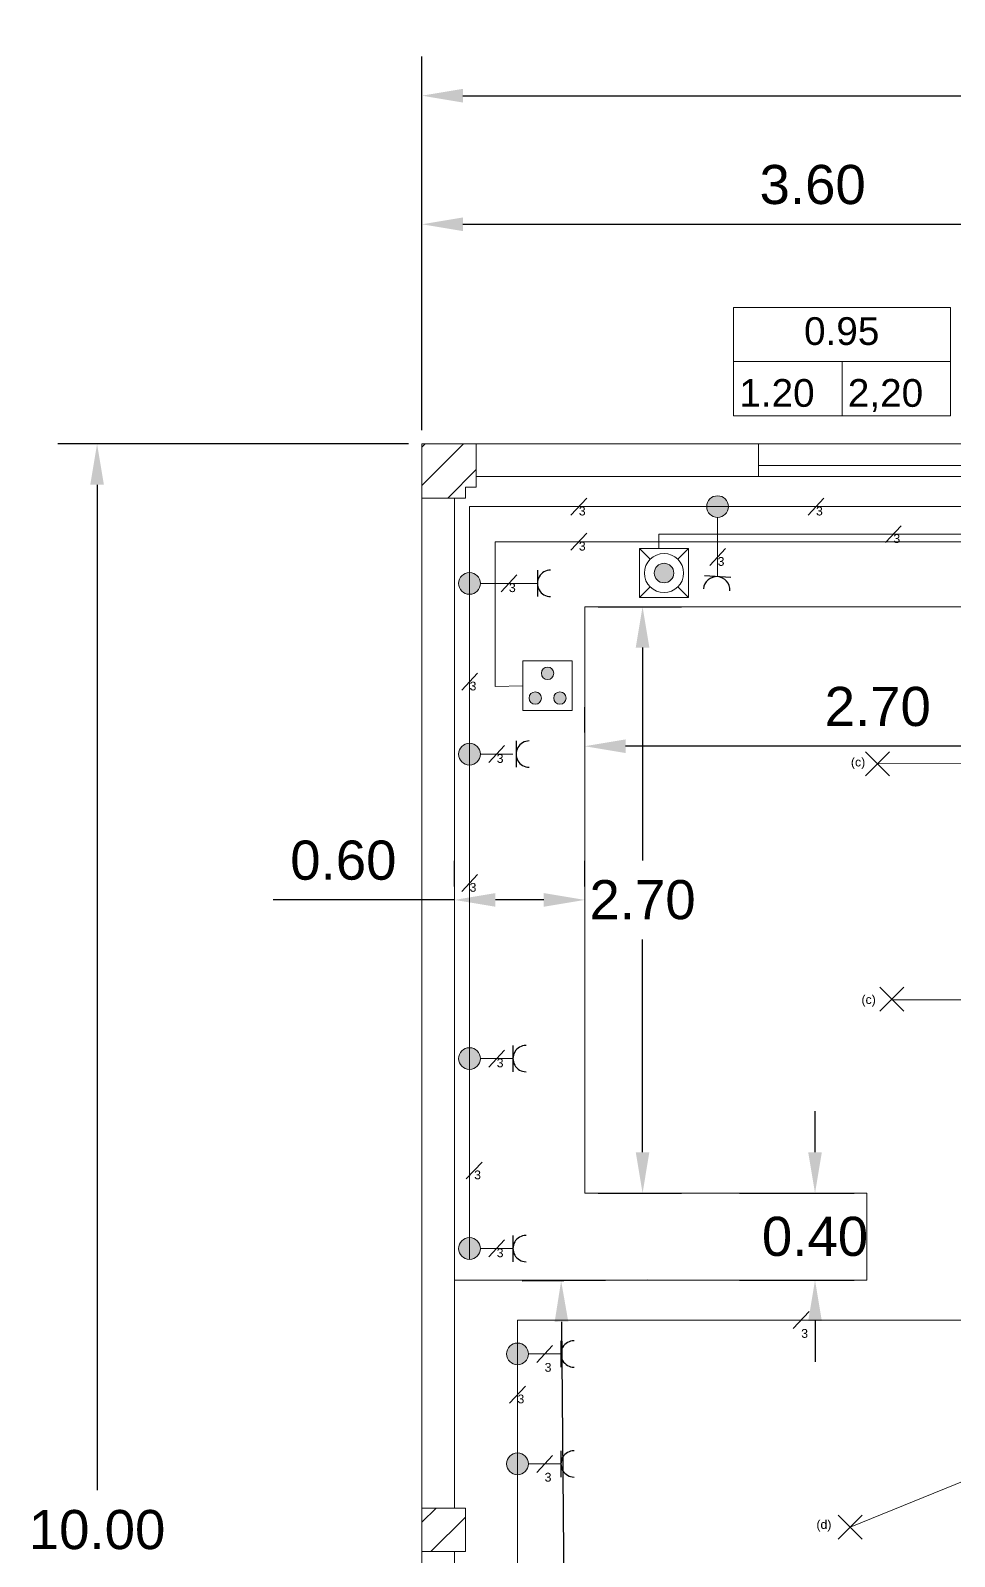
# Model space of a CAD drawing. Header units: metres. Extents: x 66.5 to 84, y 29.6 to 43.2.
# Drawn here: x 66.51 to 70.76, y 36.16 to 43.18 of the extents above; entities that cross this region are included whole.
import ezdxf

# ---------------------------------------------------------------- set-up
doc = ezdxf.new("R2010")
doc.units = ezdxf.units.M
doc.header["$MEASUREMENT"] = 0
for name, color, linetype in [('diastaseis apo para8ira mpalkonoportes', 7, 'Continuous'), ('diastaseis toixown', 7, 'Continuous'), ('kolones', 1, 'Continuous'), ('loutro', 7, 'Continuous'), ('monogrammiko', 7, 'Continuous')]:
    doc.layers.add(name, color=color, linetype=linetype)
doc.layers.add('saloni ka8imerino', color=7, linetype='Continuous', plot=False)
doc.styles.get("Standard").update_dxf_attribs({"font": 'arial.ttf'})
doc.dimstyles.get("Standard").update_dxf_attribs({"dimtxt": 0.18, "dimasz": 0.1885, "dimexe": 0.18, "dimexo": 0.0625, "dimgap": 0.09, "dimtad": 1, "dimtih": 1, "dimtoh": 1, "dimzin": 0, "dimdsep": 46, "dimtxsty": 'Standard', "dimcen": 0.09, "dimadec": 0, "dimazin": 0, "dimtfac": 1, "dimtofl": 0, "dimtmove": 0, "dimatfit": 3, "dimfxl": 1, "dimtolj": 1, "dimtzin": 0, "dimarcsym": 0})

# ---------------------------------------------------------------- blocks, each defined once
blk = doc.blocks.new('*D1')
at = {"layer": 'Defpoints', "color": 0, "lineweight": 18, "transparency": 16777216}
for p in [(82.7103, 42.8811), (68.3103, 41.2786), (82.7103, 41.2786)]:
    blk.add_point(p, dxfattribs=at)
at = {"layer": 'diastaseis toixown', "color": 0, "lineweight": -2, "transparency": 16777216}
for p, q in [((68.3103, 41.3411), (68.3103, 43.0611)), ((82.7103, 41.3411), (82.7103, 43.0611)), ((68.4988, 42.8811), (82.5218, 42.8811))]:
    blk.add_line(p, q, dxfattribs=at)
at = {"layer": 'diastaseis toixown', "color": 0, "lineweight": 18, "transparency": 16777216}
for points in [[(68.4988, 42.9125), (68.4988, 42.8496), (68.3103, 42.8811)], [(82.5218, 42.9125), (82.5218, 42.8496), (82.7103, 42.8811)]]:
    blk.add_solid(points, dxfattribs=at)
at = {"layer": 'diastaseis toixown', "color": 0, "lineweight": 18, "transparency": 16777216, "insert": (75.5103, 43.063), "char_height": 0.18, "attachment_point": 5}
blk.add_mtext('\\A1;14.40', dxfattribs=at)
blk = doc.blocks.new('*D2')
at = {"layer": 'Defpoints', "color": 0, "lineweight": 18, "transparency": 16777216}
for p in [(71.9103, 42.289), (68.3103, 41.2786), (71.9103, 41.2786)]:
    blk.add_point(p, dxfattribs=at)
at = {"layer": 'diastaseis toixown', "color": 0, "lineweight": -2, "transparency": 16777216}
for p, q in [((68.3103, 41.3411), (68.3103, 42.469)), ((71.9103, 41.3411), (71.9103, 42.469)), ((68.4988, 42.289), (71.7218, 42.289))]:
    blk.add_line(p, q, dxfattribs=at)
at = {"layer": 'diastaseis toixown', "color": 0, "lineweight": 18, "transparency": 16777216}
for points in [[(68.4988, 42.3204), (68.4988, 42.2576), (68.3103, 42.289)], [(71.7218, 42.3204), (71.7218, 42.2576), (71.9103, 42.289)]]:
    blk.add_solid(points, dxfattribs=at)
at = {"layer": 'diastaseis toixown', "color": 0, "lineweight": 18, "transparency": 16777216, "insert": (70.1103, 42.4709), "char_height": 0.18, "attachment_point": 5}
blk.add_mtext('\\A1;3.60', dxfattribs=at)
blk = doc.blocks.new('*D11')
at = {"layer": 'Defpoints', "color": 0, "lineweight": 18, "transparency": 16777216}
for p in [(69.4103, 37.4286), (69.0016, 31.4248), (69.4603, 31.4286)]:
    blk.add_point(p, dxfattribs=at)
at = {"layer": 'diastaseis toixown', "color": 0, "lineweight": -2, "transparency": 16777216}
for p, q in [((69.3478, 37.4281), (68.7716, 37.4233)), ((68.9532, 37.2363), (68.9751, 34.6067)), ((69.0001, 31.6133), (68.9781, 34.2429)), ((69.3978, 31.4281), (68.8216, 31.4233))]:
    blk.add_line(p, q, dxfattribs=at)
at = {"layer": 'diastaseis toixown', "color": 0, "lineweight": 18, "transparency": 16777216}
for points in [[(68.9846, 37.2366), (68.9218, 37.2361), (68.9516, 37.4248)], [(69.0315, 31.6136), (68.9686, 31.6131), (69.0016, 31.4248)]]:
    blk.add_solid(points, dxfattribs=at)
at = {"layer": 'diastaseis toixown', "color": 0, "lineweight": 18, "transparency": 16777216, "insert": (68.9766, 34.4248), "char_height": 0.18, "attachment_point": 5}
blk.add_mtext('\\A1;6.00', dxfattribs=at)
blk = doc.blocks.new('*D12')
at = {"layer": 'Defpoints', "color": 0, "lineweight": 18, "transparency": 16777216}
for p in [(69.7103, 37.8286), (69.7103, 37.4286), (70.1212, 37.4286)]:
    blk.add_point(p, dxfattribs=at)
at = {"layer": 'diastaseis toixown', "color": 0, "lineweight": -2, "transparency": 16777216}
for p, q in [((70.1212, 38.0171), (70.1212, 38.2056)), ((69.7728, 37.8286), (70.3012, 37.8286)), ((69.7728, 37.4286), (70.3012, 37.4286)), ((70.1212, 37.2401), (70.1212, 37.0516))]:
    blk.add_line(p, q, dxfattribs=at)
at = {"layer": 'diastaseis toixown', "color": 0, "lineweight": 18, "transparency": 16777216}
for points in [[(70.0898, 38.0171), (70.1526, 38.0171), (70.1212, 37.8286)], [(70.0898, 37.2401), (70.1526, 37.2401), (70.1212, 37.4286)]]:
    blk.add_solid(points, dxfattribs=at)
at = {"layer": 'diastaseis toixown', "color": 0, "lineweight": 18, "transparency": 16777216, "insert": (70.1212, 37.6286), "char_height": 0.18, "attachment_point": 5}
blk.add_mtext('\\A1;0.40', dxfattribs=at)
blk = doc.blocks.new('*D13')
at = {"layer": 'Defpoints', "color": 0, "lineweight": 18, "transparency": 16777216}
for p in [(69.0603, 40.5286), (69.0603, 37.8286), (69.3267, 37.8286)]:
    blk.add_point(p, dxfattribs=at)
at = {"layer": 'diastaseis toixown', "color": 0, "lineweight": -2, "transparency": 16777216}
for p, q in [((69.1228, 40.5286), (69.5067, 40.5286)), ((69.3267, 40.3401), (69.3267, 39.3605)), ((69.3267, 38.0171), (69.3267, 38.9967)), ((69.1228, 37.8286), (69.5067, 37.8286))]:
    blk.add_line(p, q, dxfattribs=at)
at = {"layer": 'diastaseis toixown', "color": 0, "lineweight": 18, "transparency": 16777216}
for points in [[(69.2953, 40.3401), (69.3581, 40.3401), (69.3267, 40.5286)], [(69.2953, 38.0171), (69.3581, 38.0171), (69.3267, 37.8286)]]:
    blk.add_solid(points, dxfattribs=at)
at = {"layer": 'diastaseis toixown', "color": 0, "lineweight": 18, "transparency": 16777216, "insert": (69.3267, 39.1786), "char_height": 0.18, "attachment_point": 5}
blk.add_mtext('\\A1;2.70', dxfattribs=at)
blk = doc.blocks.new('*D15')
at = {"layer": 'Defpoints', "color": 0, "lineweight": 18, "transparency": 16777216}
for p in [(68.4603, 39.1786), (68.4603, 39.1786), (69.0603, 39.1786)]:
    blk.add_point(p, dxfattribs=at)
at = {"layer": 'diastaseis toixown', "color": 0, "lineweight": -2, "transparency": 16777216}
for p, q in [((68.4603, 39.2411), (68.4603, 39.3586)), ((69.0603, 39.2411), (69.0603, 39.3586)), ((68.4603, 39.1786), (67.6249, 39.1786)), ((68.8718, 39.1786), (68.6488, 39.1786))]:
    blk.add_line(p, q, dxfattribs=at)
at = {"layer": 'diastaseis toixown', "color": 0, "lineweight": 18, "transparency": 16777216}
for points in [[(68.6488, 39.2101), (68.6488, 39.1472), (68.4603, 39.1786)], [(68.8718, 39.2101), (68.8718, 39.1472), (69.0603, 39.1786)]]:
    blk.add_solid(points, dxfattribs=at)
at = {"layer": 'diastaseis toixown', "color": 0, "lineweight": 18, "transparency": 16777216, "insert": (67.9483, 39.3605), "char_height": 0.18, "attachment_point": 5}
blk.add_mtext('\\A1;0.60', dxfattribs=at)
blk = doc.blocks.new('*D16')
at = {"layer": 'Defpoints', "color": 0, "lineweight": 18, "transparency": 16777216}
for p in [(69.0603, 39.8862), (69.0603, 39.8862), (71.7603, 39.8862)]:
    blk.add_point(p, dxfattribs=at)
at = {"layer": 'diastaseis toixown', "color": 0, "lineweight": -2, "transparency": 16777216}
for p, q in [((69.0603, 39.9487), (69.0603, 40.0662)), ((71.7603, 39.9487), (71.7603, 40.0662)), ((71.5718, 39.8862), (69.2488, 39.8862))]:
    blk.add_line(p, q, dxfattribs=at)
at = {"layer": 'diastaseis toixown', "color": 0, "lineweight": 18, "transparency": 16777216}
for points in [[(69.2488, 39.9176), (69.2488, 39.8548), (69.0603, 39.8862)], [(71.5718, 39.9176), (71.5718, 39.8548), (71.7603, 39.8862)]]:
    blk.add_solid(points, dxfattribs=at)
at = {"layer": 'diastaseis toixown', "color": 0, "lineweight": 18, "transparency": 16777216, "insert": (70.4103, 40.0681), "char_height": 0.18, "attachment_point": 5}
blk.add_mtext('\\A1;2.70', dxfattribs=at)
blk = doc.blocks.new('*D19')
at = {"layer": 'Defpoints', "color": 0, "lineweight": 18, "transparency": 16777216}
for p in [(68.3103, 41.2786), (66.8137, 31.2786), (68.3103, 31.2786)]:
    blk.add_point(p, dxfattribs=at)
at = {"layer": 'diastaseis toixown', "color": 0, "lineweight": -2, "transparency": 16777216}
for p, q in [((68.2478, 41.2786), (66.6337, 41.2786)), ((66.8137, 41.0901), (66.8137, 36.4605)), ((66.8137, 31.4671), (66.8137, 36.0967)), ((68.2478, 31.2786), (66.6337, 31.2786))]:
    blk.add_line(p, q, dxfattribs=at)
at = {"layer": 'diastaseis toixown', "color": 0, "lineweight": 18, "transparency": 16777216}
for points in [[(66.7823, 41.0901), (66.8451, 41.0901), (66.8137, 41.2786)], [(66.7823, 31.4671), (66.8451, 31.4671), (66.8137, 31.2786)]]:
    blk.add_solid(points, dxfattribs=at)
at = {"layer": 'diastaseis toixown', "color": 0, "lineweight": 18, "transparency": 16777216, "insert": (66.8137, 36.2786), "char_height": 0.18, "attachment_point": 5}
blk.add_mtext('\\A1;10.00', dxfattribs=at)
blk = doc.blocks.new('hlektriki kouzika genika')
at = {"lineweight": 18, "true_color": 0xffffff}
h = blk.add_hatch(color=7, dxfattribs=at)
h.dxf.hatch_style = 1
h.paths.add_polyline_path([(-0.245, 0.529, 1), (0.255, 0.529, 1)])
h.paths.add_polyline_path([(-0.745, -0.471, 1), (-0.245, -0.471, 1)])
h.paths.add_polyline_path([(0.255, -0.471, 1), (0.755, -0.471, 1)])
at = {"lineweight": 18}
for p, q in [((-0.995, 1.029), (1.005, 1.029)), ((-0.995, -0.971), (-0.995, 1.029)), ((1.005, 1.029), (1.005, -0.971)), ((1.005, -0.971), (-0.995, -0.971))]:
    blk.add_line(p, q, dxfattribs=at)
for centre in [(0.005, 0.529), (-0.495, -0.471), (0.505, -0.471)]:
    blk.add_circle(centre, 0.25, dxfattribs=at)
blk = doc.blocks.new('PLYNTHRIO PIATVN')
at = {"lineweight": 18, "true_color": 0xffffff}
h = blk.add_hatch(color=7, dxfattribs=at)
h.dxf.hatch_style = 1
h.paths.add_polyline_path([(0.4, 0, 1), (-0.4, 0, 1)])
at = {"lineweight": 18}
for p, q in [((-1, 1), (-1, -1)), ((1, 1), (-1, 1)), ((-1, 1), (-0.566, 0.566)), ((1, 1), (0.566, 0.566)), ((1, -1), (1, 1)), ((-1, -1), (-0.566, -0.566)), ((1, -1), (0.566, -0.566)), ((-1, -1), (1, -1))]:
    blk.add_line(p, q, dxfattribs=at)
for radius in [0.801, 0.4]:
    blk.add_circle((0, 0), radius, dxfattribs=at)
blk = doc.blocks.new('koiti diakladwseis')
at = {"layer": 'loutro', "lineweight": 18, "true_color": 0xffffff}
h = blk.add_hatch(color=7, dxfattribs=at)
h.dxf.hatch_style = 1
h.paths.add_polyline_path([(-0.05, 0, 1), (0.05, 0, 1)])
at = {"layer": 'loutro', "lineweight": 18}
blk.add_circle((0, 0), 0.05, dxfattribs=at)
blk = doc.blocks.new('reumatodotis me shuko')
at = {"layer": 'monogrammiko', "color": 7, "true_color": 0xffffff}
blk.add_line((1.5, 0), (-1.5, 0), dxfattribs=at)
blk.add_arc((0, -1.5), 1.5, 360, 180, dxfattribs=at)
blk = doc.blocks.new('fwta monogrammiko')
at = {"layer": 'monogrammiko', "color": 7, "true_color": 0xffffff}
for p, q in [((-1.43, 1.57), (1.57, -1.43)), ((1.57, 1.57), (-1.43, -1.43))]:
    blk.add_line(p, q, dxfattribs=at)

msp = doc.modelspace()

# ---------------------------------------------------------------- hatches: boundary and pattern name
at = {"layer": 'kolones', "lineweight": 18, "true_color": 0xffffff}
h = msp.add_hatch(dxfattribs=at)
h.set_pattern_fill('ANSI31')
h.paths.add_polyline_path([(68.5603, 41.2786), (68.3103, 41.2786), (68.3103, 41.0286), (68.5103, 41.0286), (68.5103, 41.0786), (68.5603, 41.0786)])
h = msp.add_hatch(dxfattribs=at)
h.set_pattern_fill('ANSI31')
h.paths.add_polyline_path([(68.5103, 36.3786), (68.3103, 36.3786), (68.3103, 36.1786), (68.5103, 36.1786)])
at = {"layer": 'saloni ka8imerino', "lineweight": 18, "true_color": 0xffffff}
h = msp.add_hatch(color=7, dxfattribs=at)
h.dxf.hatch_style = 1
h.paths.add_polyline_path([(68.7005, 37.0883, 1), (68.8005, 37.0883, 1)])
h = msp.add_hatch(color=7, dxfattribs=at)
h.dxf.hatch_style = 1
h.paths.add_polyline_path([(68.7005, 37.0883, 1), (68.8005, 37.0883, 1)])
h = msp.add_hatch(color=7, dxfattribs=at)
h.dxf.hatch_style = 1
h.paths.add_polyline_path([(68.7005, 36.5824, 1), (68.8005, 36.5824, 1)])
h = msp.add_hatch(color=7, dxfattribs=at)
h.dxf.hatch_style = 1
h.paths.add_polyline_path([(68.7005, 36.5824, 1), (68.8005, 36.5824, 1)])

# ---------------------------------------------------------------- linework, layer by layer
at = {"lineweight": 18}
for p, q in [((68.5603, 41.2786), (69.8603, 41.2786)), ((69.8603, 41.2786), (69.8603, 41.1286)), ((69.8603, 41.2786), (70.8103, 41.2786)), ((69.8603, 41.1286), (69.8603, 41.1786)), ((69.8603, 41.1786), (70.8103, 41.1786)), ((69.8603, 41.1286), (68.5603, 41.1286)), ((70.8103, 41.1286), (69.8603, 41.1286)), ((68.3103, 41.0286), (68.3103, 36.3786)), ((68.4603, 36.3786), (68.4603, 41.0286)), ((69.0603, 40.5286), (71.7603, 40.5286)), ((69.0603, 40.5286), (69.0603, 37.8286)), ((69.0603, 37.8286), (70.3603, 37.8286)), ((70.3603, 37.8286), (70.3603, 37.4286)), ((70.3603, 37.4286), (68.4603, 37.4286)), ((68.3103, 36.3786), (68.4603, 36.3786)), ((68.3103, 36.1786), (68.3103, 35.1786)), ((68.4603, 35.1786), (68.4603, 36.1786))]:
    msp.add_line(p, q, dxfattribs=at)
at = {"layer": 'Defpoints', "lineweight": 18}
for p, q in [((68.9967, 40.9499), (69.0694, 41.0282)), ((70.0893, 40.9499), (70.1619, 41.0282)), ((71.7218, 40.9891), (68.5294, 40.9891)), ((68.5294, 40.9891), (68.5294, 37.5237)), ((69.6722, 40.9391), (69.6722, 40.6668)), ((70.4457, 40.8233), (70.5183, 40.9015)), ((71.5243, 40.8276), (68.6472, 40.8276)), ((68.6472, 40.8276), (68.6472, 40.1616)), ((68.9967, 40.7884), (69.0694, 40.8667)), ((71.5626, 40.8624), (69.4014, 40.8624)), ((69.4014, 40.8624), (69.4014, 40.7959)), ((69.6362, 40.718), (69.7088, 40.7963)), ((68.5794, 40.6359), (68.842, 40.6359)), ((68.6747, 40.5971), (68.7473, 40.6754)), ((68.4934, 40.1444), (68.566, 40.2226)), ((68.6472, 40.1616), (68.7757, 40.1648)), ((68.5794, 39.8497), (68.7294, 39.8497)), ((68.6184, 39.8109), (68.691, 39.8891)), ((71.5781, 39.8119), (70.4091, 39.8047)), ((68.4934, 39.2176), (68.566, 39.2958)), ((71.5781, 38.7186), (70.4731, 38.7186)), ((68.5794, 38.4481), (68.7294, 38.4481)), ((68.6184, 38.4093), (68.691, 38.4876)), ((68.5146, 37.8938), (68.5872, 37.972)), ((68.6184, 37.5349), (68.691, 37.6131)), ((68.5794, 37.5737), (68.7294, 37.5737)), ((70.0212, 37.2053), (70.0939, 37.2836)), ((68.8392, 37.0492), (68.9118, 37.1275)), ((68.7142, 36.8621), (68.7868, 36.9404)), ((68.8392, 36.5433), (68.9118, 36.6216))]:
    msp.add_line(p, q, dxfattribs=at)
at = {"layer": 'diastaseis apo para8ira mpalkonoportes', "lineweight": 18}
for p, q in [((69.746, 41.9066), (70.746, 41.9066)), ((69.746, 41.4066), (69.746, 41.9066)), ((70.746, 41.9066), (70.746, 41.4066)), ((69.746, 41.6566), (70.746, 41.6566)), ((70.246, 41.6566), (70.246, 41.4066)), ((70.746, 41.4066), (69.746, 41.4066))]:
    msp.add_line(p, q, dxfattribs=at)
at = {"layer": 'kolones', "lineweight": 18}
for p, q in [((68.3103, 41.2786), (68.5603, 41.2786)), ((68.3103, 41.0286), (68.3103, 41.2786)), ((68.5603, 41.2786), (68.5603, 41.0786)), ((68.5103, 41.0286), (68.3103, 41.0286)), ((68.5603, 41.0786), (68.5103, 41.0786)), ((68.5103, 41.0786), (68.5103, 41.0286)), ((68.3103, 36.3786), (68.3103, 36.1786)), ((68.5103, 36.3786), (68.3103, 36.3786)), ((68.5103, 36.1786), (68.5103, 36.3786)), ((68.3103, 36.1786), (68.5103, 36.1786))]:
    msp.add_line(p, q, dxfattribs=at)
at = {"layer": 'saloni ka8imerino', "lineweight": 18}
for p, q in [((68.7505, 35.6003), (68.7505, 37.2444)), ((68.7505, 37.2444), (71.3824, 37.2444)), ((68.8005, 37.0883), (68.9505, 37.0883)), ((71.6235, 36.8348), (70.2832, 36.2907)), ((68.8005, 36.5824), (68.9505, 36.5824))]:
    msp.add_line(p, q, dxfattribs=at)
for centre in [(68.7505, 37.0883), (68.7505, 37.0883), (68.7505, 36.5824), (68.7505, 36.5824)]:
    msp.add_circle(centre, 0.05, dxfattribs=at)

# ---------------------------------------------------------------- block references
at = {"lineweight": 18}
for name, p, xscale, yscale, zscale in [('PLYNTHRIO PIATVN', (69.4256, 40.6834), 0.1125448564115601, 0.1125448564115601, 0.1125448564115601), ('hlektriki kouzika genika', (68.8888, 40.1616), 0.1136816137548209, 0.1136816137548209, 0.1136816137548209)]:
    msp.add_blockref(name, p, dxfattribs=dict(at, xscale=xscale, yscale=yscale, zscale=zscale))
at = {"layer": 'loutro', "lineweight": 18}
for p in [(69.6722, 40.9891), (68.5294, 40.6359), (68.5294, 39.8497), (68.5294, 38.4481), (68.5294, 37.5737)]:
    msp.add_blockref('koiti diakladwseis', p, dxfattribs=at)
at = {"layer": 'monogrammiko'}
for p, xscale, yscale, zscale, rotation in [((68.842, 40.6359), 0.04043441952029312, 0.04043441952029312, 0.04043441952029312, 89.99999999999999), ((69.6722, 40.6668), 0.04043441952029313, 0.04043441952029313, 0.04043441952029313, 356.1286326831532), ((68.7438, 39.8497), 0.04043441952029312, 0.04043441952029312, 0.04043441952029312, 89.99999999999999), ((68.7294, 38.4481), 0.04043441952029312, 0.04043441952029312, 0.04043441952029312, 89.99999999999999), ((68.7294, 37.5737), 0.04043441952029312, 0.04043441952029312, 0.04043441952029312, 89.99999999999999), ((68.9505, 37.0883), 0.04043441952029312, 0.04043441952029312, 0.04043441952029312, 89.99999999999999), ((68.9505, 36.5824), 0.04043441952029312, 0.04043441952029312, 0.04043441952029312, 89.99999999999999)]:
    msp.add_blockref('reumatodotis me shuko', p, dxfattribs=dict(at, xscale=xscale, yscale=yscale, zscale=zscale, rotation=rotation))
at = {"layer": 'monogrammiko', "xscale": 0.03684254685733279, "yscale": 0.03684254685733279, "zscale": 0.03684254685733279}
for p in [(70.4064, 39.802), (70.4731, 38.7186), (70.2805, 36.2879)]:
    msp.add_blockref('fwta monogrammiko', p, dxfattribs=at)

# ---------------------------------------------------------------- texts
at = {"layer": 'Defpoints', "lineweight": 18, "char_height": 0.0405, "attachment_point": 1}
for s, heights, insert in [('3', [0], (69.0331, 40.9891)), ('3', [0], (70.1256, 40.9891)), ('3', [0], (69.0331, 40.8276)), ('3', [0], (70.482, 40.8624)), ('3', [0], (69.6725, 40.7571)), ('3', [0], (68.711, 40.6362)), ('3', [0], (68.5297, 40.1835)), ('3', [0], (68.6547, 39.85)), ('(c)', [0.0531], (70.2866, 39.8336)), ('3', [0], (68.5297, 39.2567)), ('(c)', [0.0531], (70.3352, 38.7401)), ('3', [0], (68.6547, 38.4485)), ('3', [0], (68.5509, 37.9329)), ('3', [0], (68.6547, 37.574)), ('3', [0], (70.0576, 37.2031)), ('3', [0], (68.8755, 37.0469)), ('3', [0], (68.7505, 36.9013)), ('3', [0], (68.8755, 36.541)), ('(d)', [0.0531], (70.1276, 36.3236))]:
    msp.add_mtext_dynamic_manual_height_columns(s, width=0.087215, gutter_width=1, heights=heights, dxfattribs=dict(at, insert=insert))
at = {"layer": 'diastaseis apo para8ira mpalkonoportes', "lineweight": 18, "char_height": 0.12764, "attachment_point": 1}
for s, insert in [('0.95', (70.0706, 41.8612)), ('1.20', (69.7724, 41.5764)), ('2,20', (70.2724, 41.5764))]:
    msp.add_mtext_dynamic_manual_height_columns(s, width=0.5, gutter_width=1, heights=[0], dxfattribs=dict(at, insert=insert))

# ---------------------------------------------------------------- dimensions: what is measured, and where the dimension line sits
at = {"layer": 'diastaseis toixown', "lineweight": 18}
for base, p1, p2, picture, middle in [((82.7103, 42.8811), (68.3103, 41.2786), (82.7103, 41.2786), '*D1', (75.5103, 43.063)), ((69.0603, 39.8862), (71.7603, 39.8862), (69.0603, 39.8862), '*D16', (70.4103, 40.0681)), ((68.4603, 39.1786), (69.0603, 39.1786), (68.4603, 39.1786), '*D15', (67.9483, 39.3605))]:
    dim = msp.add_linear_dim(base=base, p1=p1, p2=p2, dimstyle='Standard', dxfattribs=at)
    dim.commit()
    dim.dimension.update_dxf_attribs({"geometry": picture, "text_midpoint": middle})
for p1, p2, distance, picture, middle in [((68.3103, 41.2786), (71.9103, 41.2786), 1.0103, '*D2', (70.1103, 42.4709)), ((69.4103, 37.4286), (69.4603, 31.4286), -0.4587, '*D11', (68.9766, 34.4248))]:
    dim = msp.add_aligned_dim(p1=p1, p2=p2, distance=distance, dimstyle='Standard', dxfattribs=at)
    dim.commit()
    dim.dimension.update_dxf_attribs({"geometry": picture, "text_midpoint": middle})
for base, p1, p2, picture, middle in [((66.8137, 31.2786), (68.3103, 41.2786), (68.3103, 31.2786), '*D19', (66.8137, 36.2786)), ((69.3267, 37.8286), (69.0603, 40.5286), (69.0603, 37.8286), '*D13', (69.3267, 39.1786)), ((70.1212, 37.4286), (69.7103, 37.8286), (69.7103, 37.4286), '*D12', (70.1212, 37.6286))]:
    dim = msp.add_linear_dim(base=base, p1=p1, p2=p2, angle=90, dimstyle='Standard', dxfattribs=at)
    dim.commit()
    dim.dimension.update_dxf_attribs({"geometry": picture, "text_midpoint": middle})

doc.saveas('drawing.dxf')
